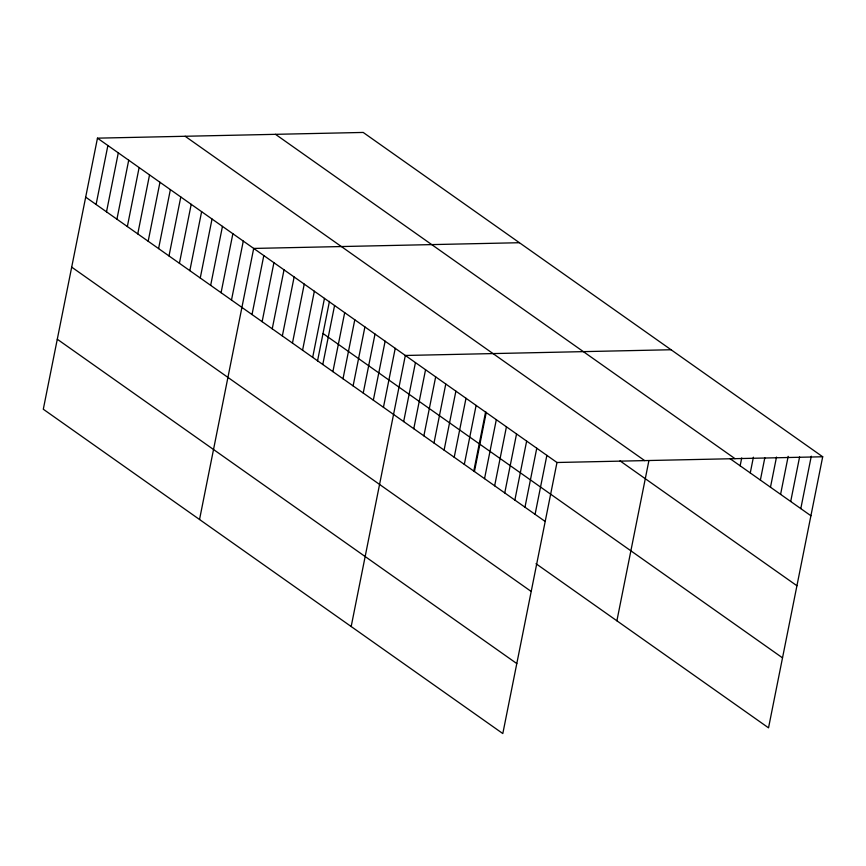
<?xml version="1.0" encoding="UTF-8"?>
<svg xmlns="http://www.w3.org/2000/svg" width="866" height="866" viewBox="0 0 866 866"><rect width="100%" height="100%" fill="white"/><g stroke="black" fill="none" stroke-linecap="round" stroke-linejoin="round"><path stroke-width="1.3" d="M97.468 138.159L43.3 409.228L502.81 733.556L556.979 462.498L97.468 138.159L363.19 132.444L822.7 456.772L768.532 727.841L536.022 563.723M96.094 204.495L107.882 145.51M106.507 211.845L118.296 152.871M116.921 219.195L128.709 160.221M127.345 226.546L139.123 167.571M137.759 233.896L149.537 174.921M148.173 241.246L159.961 182.271M158.586 248.596L170.375 189.622M169 255.957L180.788 196.972M179.414 263.307L191.202 204.333M189.838 270.657L201.616 211.683M200.252 278.008L212.029 219.033M210.665 285.358L222.454 226.383M221.079 292.708L232.867 233.733M231.493 300.058L243.281 241.084M199.537 519.503L253.695 248.434L519.427 242.718M252.017 314.553L263.805 255.578M262.127 321.687L273.916 262.712M272.238 328.82L284.026 269.846M282.348 335.954L294.137 276.979M292.459 343.088L304.247 284.113M302.57 350.232L314.347 291.247M312.68 357.366L324.458 298.391M317.519 361.003L329.448 301.325M322.791 364.499L334.568 305.525M332.89 371.633L344.679 312.658M343.001 378.767L354.789 319.792M353.111 385.9L364.9 326.926M363.222 393.045L375.01 334.06M373.333 400.179L385.121 341.204M383.443 407.312L395.232 348.338M351.174 626.529L405.331 355.471L671.063 349.745M403.664 421.58L415.442 362.605M413.775 428.713L425.552 369.739M423.875 435.847L435.663 376.872M433.985 442.991L445.774 384.017M444.096 450.125L455.884 391.151M454.206 457.259L465.995 398.284M464.317 464.392L476.105 405.418M473.745 471.277L485.674 411.599M474.427 471.526L486.205 412.552M484.538 478.66L496.315 419.685M494.648 485.804L506.426 426.819M504.748 492.938L516.537 433.963M514.859 500.072L526.647 441.097M524.969 507.205L536.758 448.231M535.08 514.339L546.868 455.364M616.895 620.803L648.786 461.21M740.149 465.811L741.718 457.941M750.259 472.944L753.398 457.216M760.37 480.078L764.819 457.8M770.48 487.212L776.499 457.064M780.591 494.345L788.179 456.339M790.701 501.479L799.599 456.923M800.801 508.613L811.28 456.198M556.979 462.498L822.7 456.772M275.496 134.327L735.007 458.666M730.038 458.666L810.912 515.757M185.151 136.276L644.661 460.615M620.024 460.874L796.926 585.741M323.007 333.507L782.518 657.846M85.68 197.134L545.19 521.473M71.694 267.129L531.204 591.467M57.286 339.234L516.796 663.572"/></g></svg>
